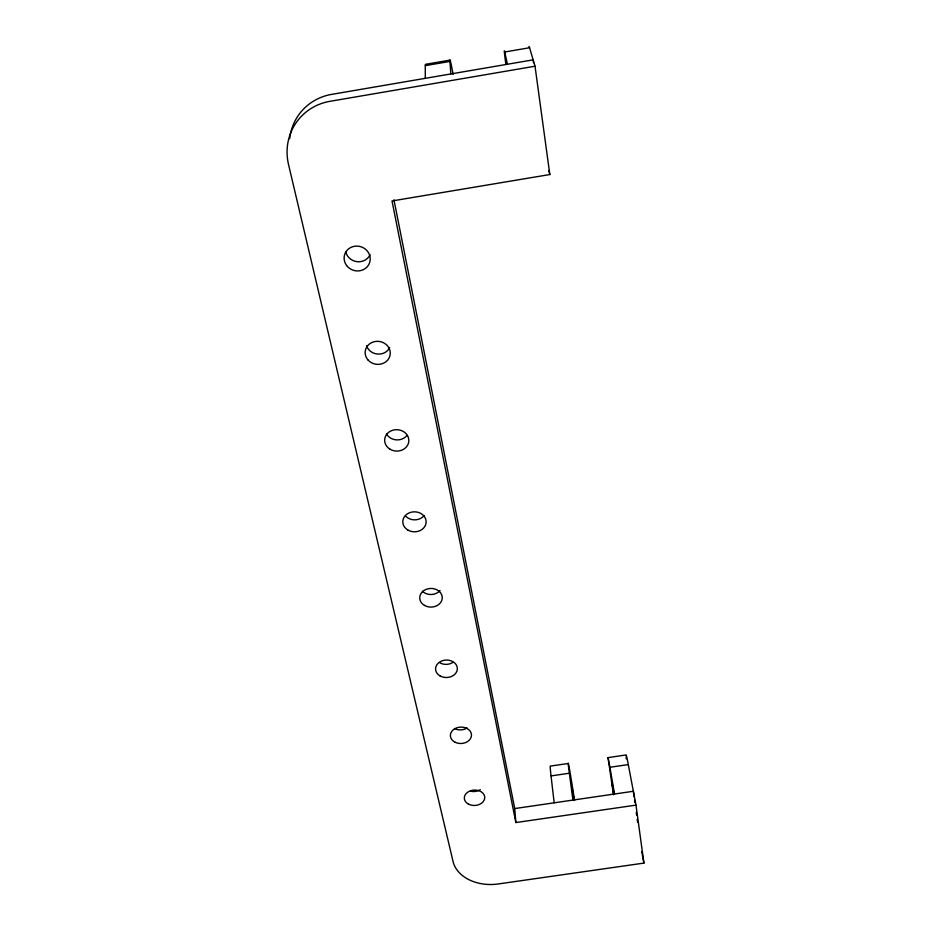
<?xml version="1.0" encoding="UTF-8"?>
<svg xmlns="http://www.w3.org/2000/svg" width="931" height="931" viewBox="0 0 931 931"><rect width="100%" height="100%" fill="white"/><g stroke="black" fill="none" stroke-linecap="round" stroke-linejoin="round"><path stroke-width="1.4" d="M450.069 60.108L425.595 64.309A53.975 2.013 80.5 0 0 425.281 65.659L425.292 78.332M425.281 65.659L449.976 61.411A54.021 1.129 80.8 0 1 453.106 74.329M505.801 63.936A54.138 0.838 81.4 0 1 504.73 51.996L529.576 47.737L535.022 66.217L549.825 174.539L392.009 200.956L515.867 822.562L635.989 805.117L643.915 863.095L498.26 883.961A39.73 29.036 -3.7 0 1 453.06 861.501L288.517 164.473A55.336 52.927 38.1 0 1 329.981 101.316L535.022 66.217M568.329 763.467L550.396 766.097A39.253 1.129 81.5 0 0 551.036 775.919L554.178 802.813M613.482 794.795L608.036 757.625L626.039 754.971A39.358 0.966 80.8 0 1 628.297 764.584L635.989 805.117M551.036 775.919L569.353 773.23A39.277 0.628 81.3 0 1 568.992 766.434A39.277 0.628 81.3 0 1 574.567 800.451M608.036 757.625L609.91 767.272L628.297 764.584M515.867 822.562L514.738 808.562L633.359 791.269L634.127 796.889M548.801 170.594L549.825 174.539M504.73 51.996L507.453 64.251M393.953 199.804L514.738 808.562M641.796 851.784L643.915 863.095M609.91 767.272L614.518 794.015M614.053 794.352L611.853 781.656L613.482 792.968M573.915 798.74L571.971 787.486L573.671 800.241M533.533 62.691L533.137 59.84L331.587 94.392A54.475 52.148 39.9 0 0 289.669 138.649M634.511 799.706L634.907 802.522M636.257 812.367L636.641 815.184M637.211 819.408L637.595 822.224M569.353 773.23L572.937 800.078M449.976 61.411L450.837 73.956M467.083 727.972A10.427 8.146 -2.5 0 1 454.444 728.554M370.038 254.768A12.929 12.208 18.3 0 1 356.957 261.658A12.929 12.208 18.3 0 1 345.669 251.638M453.036 662.313A10.765 8.67 -1.8 0 1 439.991 662.895M440.026 590.533A11.125 9.252 -0.8 0 1 422.441 591.29M389.728 347.577A12.394 11.37 8 0 1 377.625 354.071A12.394 11.37 8 0 1 366.558 345.704M424.082 515.623A11.509 9.892 0.8 0 1 405.893 516.391M480.28 789.686A10.101 7.657 -3.1 0 1 470.341 791.141M626.295 758.835A39.358 0.966 80.8 0 1 626.098 756.926M528.936 46.55A54.184 1.734 81.7 0 1 529.576 47.737M407.01 435.405A11.928 10.602 3.3 0 1 386.458 433.858M454.782 742.077A10.555 8.193 -2.6 0 0 471.435 735.932A10.555 8.193 -2.6 0 0 456.586 727.914A10.555 8.193 -2.6 0 0 454.782 742.077M468.526 804.151A10.229 7.704 -3.1 0 0 484.702 798.333A10.229 7.704 -3.1 0 0 470.353 790.838A10.229 7.704 -3.1 0 0 468.526 804.151M440.142 675.976A10.904 8.74 -1.8 0 0 457.307 669.47A10.904 8.74 -1.8 0 0 441.911 660.894A10.904 8.74 -1.8 0 0 440.142 675.976M424.524 605.441A11.277 9.333 -0.8 0 0 442.225 598.54A11.277 9.333 -0.8 0 0 426.235 589.335A11.277 9.333 -0.8 0 0 424.524 605.441M407.825 530.007A11.672 9.985 0.7 0 0 426.107 522.675A11.672 9.985 0.7 0 0 409.477 512.772A11.672 9.985 0.7 0 0 407.825 530.007M389.926 449.149A12.103 10.707 3.1 0 0 408.814 441.329A12.103 10.707 3.1 0 0 391.497 430.669A12.103 10.707 3.1 0 0 389.926 449.149M368.222 360.216A12.58 11.509 7.6 0 0 389.589 356.841A12.58 11.509 7.6 0 0 375.274 341.491A12.58 11.509 7.6 0 0 368.222 360.216M347.379 266.429A13.127 12.359 17.3 0 0 369.56 262.856A13.127 12.359 17.3 0 0 354.56 246.261A13.127 12.359 17.3 0 0 347.379 266.429"/></g></svg>
